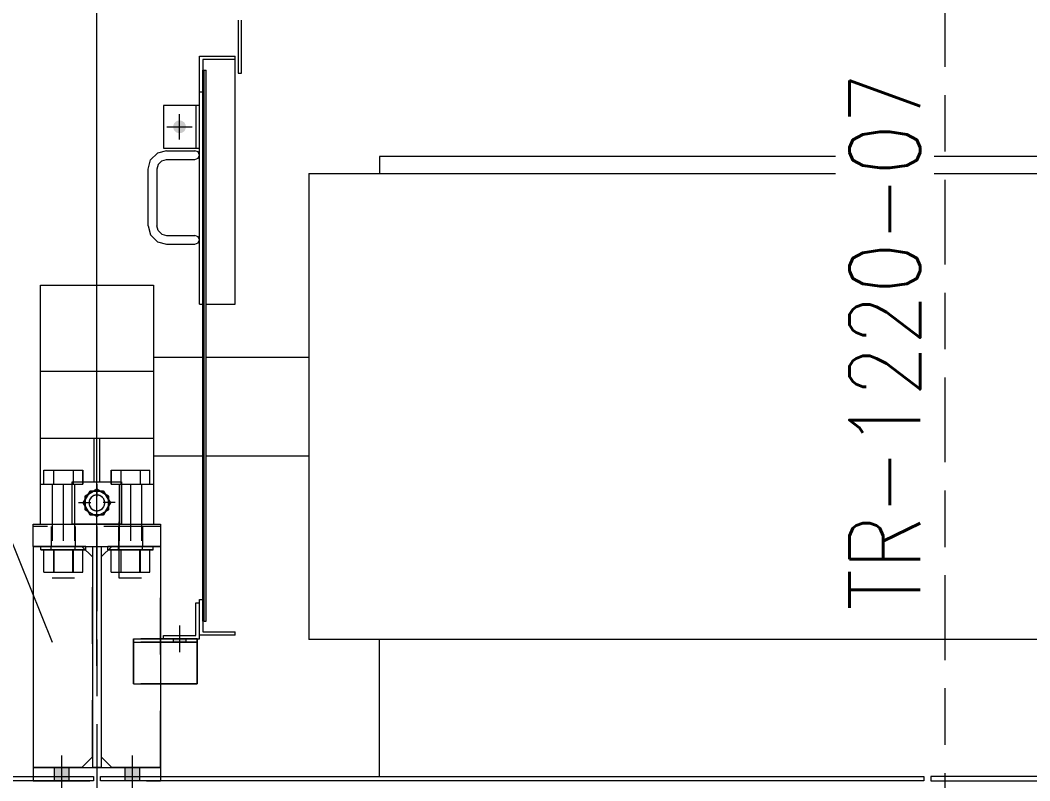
# Model space of a CAD drawing. Header units: millimetres. Extents: x 2 to 845, y 5 to 599.
# Drawn here: x 365.76 to 401.48, y 464.26 to 491.18 of the extents above; entities that cross this region are included whole.
import ezdxf

# ---------------------------------------------------------------- set-up
doc = ezdxf.new("R2010")
doc.units = ezdxf.units.MM
for name, pattern in [('XKITLINE00', [0]), ('XKITLINE02', [4, 2, -2]), ('XKITLINE06', [7, 3, -1, 2, -1])]:
    doc.linetypes.add(name, pattern=pattern)
for name, color, linetype, lineweight in [('Cota', 4, 'Continuous', 0), ('Grelha', 4, 'Continuous', 0), ('Marca da peça', 2, 'Continuous', 0), ('Objeto gráfico', 3, 'Continuous', 0), ('Parafuso', 3, 'Continuous', 0), ('Peça', 2, 'Continuous', 0), ('Texto', 7, 'Continuous', 0)]:
    doc.layers.add(name, color=color, linetype=linetype, lineweight=lineweight)
doc.styles.add('ROMANS', font='ROMANS__.TTF')

# ---------------------------------------------------------------- blocks, each defined once
blk = doc.blocks.new('*A211')
at = {"layer": 'Peça', "color": 4, "linetype": 'XKITLINE00', "lineweight": 0}
for p, q in [((368.86, 472.438), (368.86, 472.557)), ((368.86, 472.557), (368.921, 472.557)), ((368.921, 472.557), (369.004, 472.557)), ((368.86, 472.438), (368.885, 472.438))]:
    blk.add_line(p, q, dxfattribs=at)
at = {"layer": 'Peça', "color": 7, "linetype": 'XKITLINE02', "lineweight": 0}
for p, q in [((368.921, 472.556), (368.86, 472.557)), ((369.095, 472.556), (368.921, 472.556)), ((369.004, 472.557), (369.095, 472.557)), ((369.095, 472.557), (369.354, 472.557)), ((369.354, 472.556), (369.095, 472.556)), ((369.235, 472.438), (369.235, 472.557)), ((369.268, 472.557), (369.235, 472.557)), ((369.235, 472.557), (369.268, 472.556)), ((369.36, 472.557), (369.268, 472.557)), ((369.268, 472.556), (369.36, 472.556)), ((369.354, 472.557), (369.66, 472.557)), ((369.66, 472.556), (369.354, 472.556)), ((369.498, 472.557), (369.36, 472.557)), ((369.36, 472.556), (369.498, 472.556)), ((369.66, 472.557), (369.498, 472.557)), ((369.498, 472.556), (369.66, 472.556)), ((369.823, 472.557), (369.66, 472.557)), ((369.66, 472.557), (369.966, 472.557)), ((369.66, 472.556), (369.823, 472.556)), ((369.966, 472.556), (369.66, 472.556)), ((369.961, 472.557), (369.823, 472.557)), ((369.823, 472.556), (369.961, 472.556)), ((370.053, 472.557), (369.961, 472.557)), ((369.961, 472.556), (370.053, 472.556)), ((369.966, 472.557), (370.226, 472.557)), ((370.226, 472.556), (369.966, 472.556)), ((370.085, 472.557), (370.053, 472.557)), ((370.053, 472.556), (370.073, 472.556)), ((370.073, 472.556), (370.085, 472.557)), ((370.085, 472.438), (370.085, 472.557)), ((370.226, 472.557), (370.399, 472.557)), ((370.399, 472.556), (370.226, 472.556)), ((370.46, 472.557), (370.399, 472.556)), ((370.399, 472.557), (370.46, 472.557)), ((370.46, 472.438), (370.46, 472.557)), ((368.86, 472.438), (368.921, 472.438)), ((368.885, 472.438), (368.921, 472.438)), ((369.095, 472.438), (368.921, 472.438)), ((368.921, 472.438), (369.095, 472.437)), ((369.354, 472.438), (369.095, 472.438)), ((369.095, 472.437), (369.354, 472.437)), ((369.268, 472.438), (369.235, 472.438)), ((369.235, 472.438), (369.268, 472.438)), ((369.36, 472.438), (369.268, 472.438)), ((369.268, 472.438), (369.36, 472.438)), ((369.66, 472.438), (369.354, 472.438)), ((369.354, 472.437), (369.66, 472.437)), ((369.498, 472.438), (369.36, 472.438)), ((369.36, 472.438), (369.498, 472.438)), ((369.66, 472.438), (369.498, 472.438)), ((369.498, 472.438), (369.66, 472.438)), ((369.823, 472.438), (369.66, 472.438)), ((369.66, 472.438), (369.823, 472.438)), ((369.966, 472.438), (369.66, 472.438)), ((369.66, 472.437), (369.966, 472.437)), ((369.961, 472.438), (369.823, 472.438)), ((369.823, 472.438), (369.961, 472.438)), ((370.053, 472.438), (369.961, 472.438)), ((369.961, 472.438), (370.053, 472.438)), ((370.226, 472.438), (369.966, 472.438)), ((369.966, 472.437), (370.226, 472.437)), ((370.053, 472.438), (370.085, 472.438)), ((370.053, 472.438), (370.073, 472.438)), ((370.073, 472.438), (370.085, 472.438)), ((370.399, 472.438), (370.226, 472.438)), ((370.226, 472.437), (370.399, 472.438)), ((370.399, 472.438), (370.46, 472.438)), ((370.46, 472.438), (370.399, 472.438))]:
    blk.add_line(p, q, dxfattribs=at)
blk = doc.blocks.new('*A212')
at = {"layer": 'Peça', "color": 7, "linetype": 'XKITLINE02', "lineweight": 0}
for p, q in [((368.973, 471.644), (368.973, 472.438)), ((370.348, 472.438), (368.973, 472.438)), ((369.316, 472.438), (369.316, 471.644)), ((369.335, 471.644), (369.335, 472.438)), ((369.985, 472.438), (369.985, 471.644)), ((370.004, 472.438), (370.004, 471.644)), ((370.348, 471.644), (370.348, 472.438)), ((368.973, 471.644), (370.348, 471.644))]:
    blk.add_line(p, q, dxfattribs=at)
blk = doc.blocks.new('*A213')
at = {"layer": 'Peça', "color": 4, "linetype": 'XKITLINE00', "lineweight": 0}
for p, q in [((368.973, 475.257), (370.348, 475.257)), ((368.973, 475.257), (368.973, 474.845)), ((369.316, 475.257), (369.316, 474.845)), ((370.004, 475.257), (370.004, 474.757)), ((370.348, 474.757), (370.348, 475.257))]:
    blk.add_line(p, q, dxfattribs=at)
at = {"layer": 'Peça', "color": 7, "linetype": 'XKITLINE02', "lineweight": 0}
for p, q in [((368.973, 474.845), (368.973, 474.757)), ((368.973, 474.757), (370.348, 474.757)), ((369.263, 474.757), (369.263, 471.425)), ((369.316, 474.845), (369.316, 474.757)), ((370.057, 474.757), (370.057, 471.425)), ((370.057, 471.425), (369.263, 471.425))]:
    blk.add_line(p, q, dxfattribs=at)
blk = doc.blocks.new('*A214')
at = {"layer": 'Peça', "color": 7, "linetype": 'XKITLINE02', "lineweight": 0}
for p, q in [((368.86, 472.438), (368.86, 472.557)), ((368.921, 472.556), (368.86, 472.557)), ((368.86, 472.557), (368.921, 472.557)), ((368.921, 472.557), (369.095, 472.557)), ((369.095, 472.556), (368.921, 472.556)), ((369.095, 472.557), (369.354, 472.557)), ((369.354, 472.556), (369.095, 472.556)), ((369.235, 472.438), (369.235, 472.557)), ((369.268, 472.557), (369.235, 472.557)), ((369.235, 472.557), (369.268, 472.556)), ((369.36, 472.557), (369.268, 472.557)), ((369.268, 472.556), (369.36, 472.556)), ((369.354, 472.557), (369.66, 472.557)), ((369.66, 472.556), (369.354, 472.556)), ((369.498, 472.557), (369.36, 472.557)), ((369.36, 472.556), (369.498, 472.556)), ((369.66, 472.557), (369.498, 472.557)), ((369.498, 472.556), (369.66, 472.556)), ((369.823, 472.557), (369.66, 472.557)), ((369.66, 472.557), (369.966, 472.557)), ((369.66, 472.556), (369.823, 472.556)), ((369.966, 472.556), (369.66, 472.556)), ((369.961, 472.557), (369.823, 472.557)), ((369.823, 472.556), (369.961, 472.556)), ((370.053, 472.557), (369.961, 472.557)), ((369.961, 472.556), (370.053, 472.556)), ((369.966, 472.557), (370.226, 472.557)), ((370.226, 472.556), (369.966, 472.556)), ((370.085, 472.557), (370.053, 472.557)), ((370.053, 472.556), (370.073, 472.556)), ((370.073, 472.556), (370.085, 472.557)), ((370.085, 472.438), (370.085, 472.557)), ((370.226, 472.557), (370.399, 472.557)), ((370.399, 472.556), (370.226, 472.556)), ((370.46, 472.557), (370.399, 472.556)), ((370.399, 472.557), (370.46, 472.557)), ((370.46, 472.438), (370.46, 472.557)), ((368.921, 472.438), (368.86, 472.438)), ((368.86, 472.438), (368.921, 472.438)), ((369.095, 472.438), (368.921, 472.438)), ((368.921, 472.438), (369.095, 472.437)), ((369.354, 472.438), (369.095, 472.438)), ((369.095, 472.437), (369.354, 472.437)), ((369.268, 472.438), (369.235, 472.438)), ((369.235, 472.438), (369.268, 472.438)), ((369.36, 472.438), (369.268, 472.438)), ((369.268, 472.438), (369.36, 472.438)), ((369.66, 472.438), (369.354, 472.438)), ((369.354, 472.437), (369.66, 472.437)), ((369.498, 472.438), (369.36, 472.438)), ((369.36, 472.438), (369.498, 472.438)), ((369.66, 472.438), (369.498, 472.438)), ((369.498, 472.438), (369.66, 472.438)), ((369.823, 472.438), (369.66, 472.438)), ((369.66, 472.438), (369.823, 472.438)), ((369.966, 472.438), (369.66, 472.438)), ((369.66, 472.437), (369.966, 472.437)), ((369.961, 472.438), (369.823, 472.438)), ((369.823, 472.438), (369.961, 472.438)), ((370.053, 472.438), (369.961, 472.438)), ((369.961, 472.438), (370.053, 472.438)), ((370.226, 472.438), (369.966, 472.438)), ((369.966, 472.437), (370.226, 472.437)), ((370.053, 472.438), (370.085, 472.438)), ((370.053, 472.438), (370.073, 472.438)), ((370.073, 472.438), (370.085, 472.438)), ((370.399, 472.438), (370.226, 472.438)), ((370.226, 472.437), (370.399, 472.438)), ((370.399, 472.438), (370.46, 472.438)), ((370.46, 472.438), (370.399, 472.438))]:
    blk.add_line(p, q, dxfattribs=at)
blk = doc.blocks.new('*A215')
at = {"layer": 'Peça', "color": 7, "linetype": 'XKITLINE02', "lineweight": 0}
for p, q in [((368.973, 471.644), (368.973, 472.438)), ((370.348, 472.438), (368.973, 472.438)), ((369.316, 472.438), (369.316, 471.644)), ((369.335, 471.644), (369.335, 472.438)), ((369.985, 472.438), (369.985, 471.644)), ((370.004, 472.438), (370.004, 471.644)), ((370.348, 471.644), (370.348, 472.438)), ((368.973, 471.644), (370.348, 471.644))]:
    blk.add_line(p, q, dxfattribs=at)
blk = doc.blocks.new('*A216')
at = {"layer": 'Peça', "color": 7, "linetype": 'XKITLINE02', "lineweight": 0}
for p, q in [((368.973, 475.257), (370.348, 475.257)), ((368.973, 474.757), (368.973, 475.257)), ((369.316, 475.257), (369.316, 474.757)), ((370.004, 475.257), (370.004, 474.757)), ((370.348, 474.757), (370.348, 475.257)), ((368.973, 474.757), (370.348, 474.757)), ((369.263, 471.425), (369.263, 474.757)), ((370.057, 474.757), (370.057, 471.425)), ((370.057, 471.425), (369.263, 471.425))]:
    blk.add_line(p, q, dxfattribs=at)
blk = doc.blocks.new('*A217')
at = {"layer": 'Peça', "color": 4, "linetype": 'XKITLINE00', "lineweight": 0}
for p, q in [((369.004, 472.557), (368.629, 472.182)), ((370.723, 472.557), (370.723, 469.282)), ((370.723, 467.694), (370.723, 464.732)), ((368.629, 465.107), (369.004, 464.732))]:
    blk.add_line(p, q, dxfattribs=at)
at = {"layer": 'Peça', "color": 7, "linetype": 'XKITLINE02', "lineweight": 0}
for p, q in [((369.004, 472.557), (370.723, 472.557)), ((368.629, 472.182), (368.629, 465.107)), ((370.723, 469.282), (370.723, 467.694)), ((369.004, 464.732), (370.723, 464.732))]:
    blk.add_line(p, q, dxfattribs=at)
blk = doc.blocks.new('*A218')
at = {"layer": 'Peça', "color": 7, "linetype": 'XKITLINE02', "lineweight": 0}
for p, q in [((369.004, 472.557), (368.629, 472.182)), ((370.723, 472.557), (369.004, 472.557)), ((370.723, 464.732), (370.723, 472.557)), ((368.629, 472.182), (368.629, 465.107)), ((368.629, 465.107), (369.004, 464.732)), ((369.004, 464.732), (370.723, 464.732))]:
    blk.add_line(p, q, dxfattribs=at)
blk = doc.blocks.new('*A219')
at = {"layer": 'Peça', "color": 7, "linetype": 'XKITLINE02', "lineweight": 0}
for p, q in [((369.004, 472.557), (368.629, 472.182)), ((370.723, 472.557), (369.004, 472.557)), ((369.004, 472.557), (370.723, 472.557)), ((370.723, 472.557), (370.723, 464.732)), ((368.629, 472.182), (368.629, 465.107)), ((368.629, 465.107), (369.004, 464.732)), ((369.004, 464.732), (370.723, 464.732)), ((370.723, 464.732), (369.004, 464.732))]:
    blk.add_line(p, q, dxfattribs=at)
blk = doc.blocks.new('*A220')
at = {"layer": 'Peça', "color": 7, "linetype": 'XKITLINE02', "lineweight": 0}
for p, q in [((369.004, 472.557), (368.629, 472.182)), ((370.723, 472.557), (369.004, 472.557)), ((370.723, 464.732), (370.723, 472.557)), ((368.629, 472.182), (368.629, 465.107)), ((368.629, 465.107), (369.004, 464.732)), ((369.004, 464.732), (370.723, 464.732))]:
    blk.add_line(p, q, dxfattribs=at)
blk = doc.blocks.new('*A221')
at = {"layer": 'Peça', "color": 7, "linetype": 'XKITLINE02', "lineweight": 0}
for p, q in [((369.004, 472.557), (368.629, 472.182)), ((370.723, 472.557), (369.004, 472.557)), ((370.723, 464.732), (370.723, 472.557)), ((368.629, 472.182), (368.629, 465.107)), ((368.629, 465.107), (369.004, 464.732)), ((369.004, 464.732), (370.723, 464.732))]:
    blk.add_line(p, q, dxfattribs=at)
blk = doc.blocks.new('*A227')
at = {"layer": 'Peça', "color": 4, "linetype": 'XKITLINE00', "lineweight": 0}
for p, q in [((369.773, 469.282), (369.773, 469.163)), ((369.773, 469.282), (372.023, 469.282)), ((369.773, 469.163), (372.023, 469.163)), ((369.773, 469.163), (369.773, 467.694)), ((372.023, 469.282), (372.023, 469.163)), ((372.023, 469.163), (372.023, 467.694)), ((369.773, 467.694), (372.023, 467.694))]:
    blk.add_line(p, q, dxfattribs=at)
at = {"layer": 'Peça', "color": 7, "linetype": 'XKITLINE02', "lineweight": 0}
for p, q in [((369.773, 469.163), (369.773, 469.282)), ((372.023, 469.282), (372.023, 469.163))]:
    blk.add_line(p, q, dxfattribs=at)
blk = doc.blocks.new('*A228')
at = {"layer": 'Parafuso'}
blk.add_hatch(color=7, dxfattribs=at).paths.add_polyline_path([(371.173, 469.163), (371.173, 469.282), (371.623, 469.282), (371.623, 469.163)], flags=17)
at = {"layer": 'Parafuso', "color": 7, "linetype": 'XKITLINE00', "lineweight": 0}
for p, q in [((371.398, 469.758), (371.398, 468.806)), ((371.173, 469.282), (371.173, 469.163)), ((371.623, 469.282), (371.623, 469.163))]:
    blk.add_line(p, q, dxfattribs=at)
blk = doc.blocks.new('*A229')
at = {"layer": 'Peça', "color": 7, "linetype": 'XKITLINE02', "lineweight": 0}
for p, q in [((372.023, 469.282), (369.773, 469.282)), ((369.773, 467.694), (369.773, 469.282)), ((372.023, 469.163), (369.773, 469.163)), ((372.023, 467.694), (372.023, 469.282)), ((372.023, 467.694), (369.773, 467.694))]:
    blk.add_line(p, q, dxfattribs=at)
blk = doc.blocks.new('*A233')
at = {"layer": 'Grelha', "color": 7, "linetype": 'XKITLINE00', "lineweight": 0}
blk.add_line((368.473, 468.333), (368.473, 545.418), dxfattribs=at)
blk = doc.blocks.new('*A240')
at = {"layer": 'Peça', "color": 1, "linetype": 'XKITLINE00', "lineweight": 0}
for p, q in [((394.598, 486.357), (378.473, 486.357)), ((378.473, 486.357), (378.473, 485.757)), ((418.473, 486.357), (398.098, 486.357)), ((378.473, 485.756), (378.473, 485.757)), ((378.473, 485.757), (394.598, 485.757)), ((398.098, 485.757), (418.473, 485.757)), ((378.473, 464.415), (378.473, 469.257))]:
    blk.add_line(p, q, dxfattribs=at)
blk = doc.blocks.new('*A241')
at = {"layer": 'Peça', "color": 1, "linetype": 'XKITLINE00', "lineweight": 0}
for p, q in [((368.598, 464.257), (368.598, 464.415)), ((368.598, 464.415), (397.723, 464.415)), ((397.723, 464.415), (397.723, 464.257)), ((397.723, 464.257), (368.598, 464.257))]:
    blk.add_line(p, q, dxfattribs=at)
blk = doc.blocks.new('*A242')
at = {"layer": 'Peça', "color": 1, "linetype": 'XKITLINE00', "lineweight": 0}
for p, q in [((370.473, 479.257), (372.217, 479.257)), ((372.335, 479.257), (375.973, 479.257)), ((370.473, 475.757), (372.217, 475.757)), ((372.335, 475.757), (375.973, 475.757))]:
    blk.add_line(p, q, dxfattribs=at)
blk = doc.blocks.new('*A250')
at = {"layer": 'Peça', "color": 1, "linetype": 'XKITLINE00', "lineweight": 0}
for p, q in [((375.973, 485.757), (375.973, 469.257)), ((375.973, 485.757), (378.473, 485.757)), ((420.973, 469.257), (375.973, 469.257))]:
    blk.add_line(p, q, dxfattribs=at)
blk = doc.blocks.new('*A251')
at = {"layer": 'Peça', "color": 1, "linetype": 'XKITLINE00', "lineweight": 0}
for p, q in [((371.979, 488.157), (370.828, 488.157)), ((370.828, 488.157), (370.828, 486.657)), ((372.098, 488.157), (371.979, 488.157)), ((371.979, 488.157), (371.979, 486.657)), ((370.828, 486.657), (371.979, 486.657)), ((371.979, 486.657), (372.098, 486.657))]:
    blk.add_line(p, q, dxfattribs=at)
blk = doc.blocks.new('*A252')
at = {"layer": 'Peça', "color": 1, "linetype": 'XKITLINE00', "lineweight": 0}
for p, q in [((373.368, 481.132), (373.368, 489.788)), ((372.098, 481.132), (372.098, 488.637)), ((372.098, 481.132), (372.217, 481.132)), ((372.335, 481.132), (373.368, 481.132))]:
    blk.add_line(p, q, dxfattribs=at)
blk = doc.blocks.new('*A253')
at = {"layer": 'Peça', "color": 1, "linetype": 'XKITLINE00', "lineweight": 0}
for p, q in [((372.217, 489.407), (372.269, 489.407)), ((372.217, 469.907), (372.217, 489.407)), ((372.269, 469.907), (372.269, 489.407)), ((372.269, 469.907), (372.217, 469.907))]:
    blk.add_line(p, q, dxfattribs=at)
blk = doc.blocks.new('*A254')
at = {"layer": 'Peça', "color": 1, "linetype": 'XKITLINE00', "lineweight": 0}
for p, q in [((372.098, 470.677), (372.217, 470.677)), ((372.098, 469.407), (372.098, 470.677)), ((372.217, 470.677), (372.217, 469.526)), ((373.368, 469.407), (372.098, 469.407)), ((372.217, 469.526), (373.368, 469.526)), ((373.368, 469.407), (373.368, 469.526))]:
    blk.add_line(p, q, dxfattribs=at)
blk = doc.blocks.new('*A255')
at = {"layer": 'Peça', "color": 1, "linetype": 'XKITLINE00', "lineweight": 0}
for p, q in [((372.269, 489.407), (372.335, 489.407)), ((372.335, 469.907), (372.335, 489.407)), ((372.269, 469.907), (372.335, 469.907))]:
    blk.add_line(p, q, dxfattribs=at)
blk = doc.blocks.new('*A256')
at = {"layer": 'Peça', "color": 1, "linetype": 'XKITLINE00', "lineweight": 0}
for p, q in [((372.098, 489.907), (373.368, 489.907)), ((372.098, 488.637), (372.098, 489.907)), ((373.368, 489.788), (372.217, 489.788)), ((372.217, 489.788), (372.217, 488.637)), ((373.368, 489.788), (373.368, 489.907)), ((372.217, 488.637), (372.098, 488.637))]:
    blk.add_line(p, q, dxfattribs=at)
blk = doc.blocks.new('*A261')
at = {"layer": 'Parafuso'}
blk.add_hatch(color=7, dxfattribs=at).paths.add_polyline_path([(371.173, 469.163), (371.173, 469.282), (371.623, 469.282), (371.623, 469.163)], flags=17)
at = {"layer": 'Parafuso', "color": 7, "linetype": 'XKITLINE00', "lineweight": 0}
for p, q in [((371.398, 469.758), (371.398, 468.806)), ((371.173, 469.282), (371.173, 469.163)), ((371.623, 469.282), (371.623, 469.163))]:
    blk.add_line(p, q, dxfattribs=at)
blk = doc.blocks.new('*A275')
at = {"layer": 'Peça', "color": 4, "linetype": 'XKITLINE00', "lineweight": 0}
for p, q in [((366.223, 472.557), (366.223, 473.345)), ((366.223, 473.345), (370.723, 473.345)), ((370.723, 473.345), (370.723, 472.557)), ((366.223, 472.557), (366.223, 472.557)), ((366.223, 472.557), (370.723, 472.557)), ((370.723, 472.557), (370.723, 472.557))]:
    blk.add_line(p, q, dxfattribs=at)
at = {"layer": 'Peça', "color": 7, "linetype": 'XKITLINE02', "lineweight": 0}
for p, q in [((366.223, 473.345), (370.723, 473.345)), ((370.723, 473.257), (366.223, 473.257)), ((366.223, 472.557), (370.723, 472.557)), ((366.223, 472.557), (366.223, 472.557))]:
    blk.add_line(p, q, dxfattribs=at)
blk = doc.blocks.new('*A276')
at = {"layer": 'Peça', "color": 4, "linetype": 'XKITLINE00', "lineweight": 0}
for p, q in [((366.223, 464.732), (366.223, 464.415)), ((366.223, 464.732), (370.723, 464.732)), ((370.723, 464.732), (370.723, 464.415))]:
    blk.add_line(p, q, dxfattribs=at)
at = {"layer": 'Peça', "color": 7, "linetype": 'XKITLINE02', "lineweight": 0}
for p, q in [((366.223, 464.732), (370.723, 464.732)), ((366.223, 464.415), (366.223, 464.257)), ((370.723, 464.415), (370.723, 464.257)), ((366.223, 464.257), (370.723, 464.257)), ((366.223, 464.257), (370.723, 464.257))]:
    blk.add_line(p, q, dxfattribs=at)
blk = doc.blocks.new('*A277')
at = {"layer": 'Peça', "color": 7, "linetype": 'XKITLINE02', "lineweight": 0}
for p, q in [((366.485, 472.438), (366.485, 472.557)), ((366.546, 472.556), (366.485, 472.557)), ((366.485, 472.557), (366.546, 472.557)), ((366.546, 472.557), (366.72, 472.557)), ((366.72, 472.556), (366.546, 472.556)), ((366.72, 472.557), (366.979, 472.557)), ((366.979, 472.556), (366.72, 472.556)), ((366.86, 472.438), (366.86, 472.557)), ((366.893, 472.557), (366.86, 472.557)), ((366.86, 472.557), (366.893, 472.556)), ((366.985, 472.557), (366.893, 472.557)), ((366.893, 472.556), (366.985, 472.556)), ((366.979, 472.557), (367.285, 472.557)), ((367.285, 472.556), (366.979, 472.556)), ((367.123, 472.557), (366.985, 472.557)), ((366.985, 472.556), (367.123, 472.556)), ((367.285, 472.557), (367.123, 472.557)), ((367.123, 472.556), (367.285, 472.556)), ((367.448, 472.557), (367.285, 472.557)), ((367.285, 472.557), (367.591, 472.557)), ((367.285, 472.556), (367.448, 472.556)), ((367.591, 472.556), (367.285, 472.556)), ((367.586, 472.557), (367.448, 472.557)), ((367.448, 472.556), (367.586, 472.556)), ((367.678, 472.557), (367.586, 472.557)), ((367.586, 472.556), (367.678, 472.556)), ((367.591, 472.557), (367.851, 472.557)), ((367.851, 472.556), (367.591, 472.556)), ((367.71, 472.557), (367.678, 472.557)), ((367.678, 472.556), (367.698, 472.556)), ((367.698, 472.556), (367.71, 472.557)), ((367.71, 472.438), (367.71, 472.557)), ((367.851, 472.557), (367.942, 472.557)), ((368.024, 472.556), (367.851, 472.556)), ((368.085, 472.557), (368.024, 472.556)), ((366.546, 472.438), (366.485, 472.438)), ((366.485, 472.438), (366.546, 472.438)), ((366.72, 472.438), (366.546, 472.438)), ((366.546, 472.438), (366.72, 472.437)), ((366.979, 472.438), (366.72, 472.438)), ((366.72, 472.437), (366.979, 472.437)), ((366.893, 472.438), (366.86, 472.438)), ((366.86, 472.438), (366.893, 472.438)), ((366.985, 472.438), (366.893, 472.438)), ((366.893, 472.438), (366.985, 472.438)), ((367.285, 472.438), (366.979, 472.438)), ((366.979, 472.437), (367.285, 472.437)), ((367.123, 472.438), (366.985, 472.438)), ((366.985, 472.438), (367.123, 472.438)), ((367.285, 472.438), (367.123, 472.438)), ((367.123, 472.438), (367.285, 472.438)), ((367.448, 472.438), (367.285, 472.438)), ((367.285, 472.438), (367.448, 472.438)), ((367.591, 472.438), (367.285, 472.438)), ((367.285, 472.437), (367.591, 472.437)), ((367.586, 472.438), (367.448, 472.438)), ((367.448, 472.438), (367.586, 472.438)), ((367.678, 472.438), (367.586, 472.438)), ((367.586, 472.438), (367.678, 472.438)), ((367.851, 472.438), (367.591, 472.438)), ((367.591, 472.437), (367.851, 472.437)), ((367.678, 472.438), (367.71, 472.438)), ((367.678, 472.438), (367.698, 472.438)), ((367.698, 472.438), (367.71, 472.438)), ((368.024, 472.438), (367.851, 472.438)), ((367.851, 472.437), (368.024, 472.438)), ((368.024, 472.438), (368.085, 472.438)), ((368.024, 472.438), (368.061, 472.438))]:
    blk.add_line(p, q, dxfattribs=at)
at = {"layer": 'Peça', "color": 4, "linetype": 'XKITLINE00', "lineweight": 0}
for p, q in [((367.942, 472.557), (368.024, 472.557)), ((368.024, 472.557), (368.085, 472.557)), ((368.085, 472.438), (368.085, 472.557)), ((368.061, 472.438), (368.085, 472.438))]:
    blk.add_line(p, q, dxfattribs=at)
blk = doc.blocks.new('*A278')
at = {"layer": 'Peça', "color": 7, "linetype": 'XKITLINE02', "lineweight": 0}
for p, q in [((366.598, 471.644), (366.598, 472.438)), ((367.973, 472.438), (366.598, 472.438)), ((366.941, 472.438), (366.941, 471.644)), ((366.96, 471.644), (366.96, 472.438)), ((367.61, 472.438), (367.61, 471.644)), ((367.629, 472.438), (367.629, 471.644)), ((367.973, 471.644), (367.973, 472.438)), ((366.598, 471.644), (367.973, 471.644))]:
    blk.add_line(p, q, dxfattribs=at)
blk = doc.blocks.new('*A279')
at = {"layer": 'Peça', "color": 4, "linetype": 'XKITLINE00', "lineweight": 0}
for p, q in [((366.598, 475.257), (367.973, 475.257)), ((366.598, 474.757), (366.598, 475.257)), ((366.941, 475.257), (366.941, 474.757)), ((367.629, 475.257), (367.629, 474.845)), ((367.973, 475.257), (367.973, 474.845))]:
    blk.add_line(p, q, dxfattribs=at)
at = {"layer": 'Peça', "color": 7, "linetype": 'XKITLINE02', "lineweight": 0}
for p, q in [((366.598, 474.757), (367.973, 474.757)), ((366.888, 474.757), (366.888, 471.425)), ((367.629, 474.845), (367.629, 474.757)), ((367.682, 474.757), (367.682, 471.425)), ((367.973, 474.845), (367.973, 474.757)), ((367.682, 471.425), (366.888, 471.425))]:
    blk.add_line(p, q, dxfattribs=at)
blk = doc.blocks.new('*A280')
at = {"layer": 'Peça', "color": 7, "linetype": 'XKITLINE02', "lineweight": 0}
for p, q in [((366.485, 472.438), (366.485, 472.557)), ((366.546, 472.556), (366.485, 472.557)), ((366.485, 472.557), (366.546, 472.557)), ((366.546, 472.557), (366.72, 472.557)), ((366.72, 472.556), (366.546, 472.556)), ((366.72, 472.557), (366.979, 472.557)), ((366.979, 472.556), (366.72, 472.556)), ((366.86, 472.438), (366.86, 472.557)), ((366.893, 472.557), (366.86, 472.557)), ((366.86, 472.557), (366.893, 472.556)), ((366.985, 472.557), (366.893, 472.557)), ((366.893, 472.556), (366.985, 472.556)), ((366.979, 472.557), (367.285, 472.557)), ((367.285, 472.556), (366.979, 472.556)), ((367.123, 472.557), (366.985, 472.557)), ((366.985, 472.556), (367.123, 472.556)), ((367.285, 472.557), (367.123, 472.557)), ((367.123, 472.556), (367.285, 472.556)), ((367.448, 472.557), (367.285, 472.557)), ((367.285, 472.557), (367.591, 472.557)), ((367.285, 472.556), (367.448, 472.556)), ((367.591, 472.556), (367.285, 472.556)), ((367.586, 472.557), (367.448, 472.557)), ((367.448, 472.556), (367.586, 472.556)), ((367.678, 472.557), (367.586, 472.557)), ((367.586, 472.556), (367.678, 472.556)), ((367.591, 472.557), (367.851, 472.557)), ((367.851, 472.556), (367.591, 472.556)), ((367.71, 472.557), (367.678, 472.557)), ((367.678, 472.556), (367.698, 472.556)), ((367.698, 472.556), (367.71, 472.557)), ((367.71, 472.438), (367.71, 472.557)), ((367.851, 472.557), (368.024, 472.557)), ((368.024, 472.556), (367.851, 472.556)), ((368.085, 472.557), (368.024, 472.556)), ((368.024, 472.557), (368.085, 472.557)), ((368.085, 472.438), (368.085, 472.557)), ((366.546, 472.438), (366.485, 472.438)), ((366.485, 472.438), (366.546, 472.438)), ((366.72, 472.438), (366.546, 472.438)), ((366.546, 472.438), (366.72, 472.437)), ((366.979, 472.438), (366.72, 472.438)), ((366.72, 472.437), (366.979, 472.437)), ((366.893, 472.438), (366.86, 472.438)), ((366.86, 472.438), (366.893, 472.438)), ((366.985, 472.438), (366.893, 472.438)), ((366.893, 472.438), (366.985, 472.438)), ((367.285, 472.438), (366.979, 472.438)), ((366.979, 472.437), (367.285, 472.437)), ((367.123, 472.438), (366.985, 472.438)), ((366.985, 472.438), (367.123, 472.438)), ((367.285, 472.438), (367.123, 472.438)), ((367.123, 472.438), (367.285, 472.438)), ((367.448, 472.438), (367.285, 472.438)), ((367.285, 472.438), (367.448, 472.438)), ((367.591, 472.438), (367.285, 472.438)), ((367.285, 472.437), (367.591, 472.437)), ((367.586, 472.438), (367.448, 472.438)), ((367.448, 472.438), (367.586, 472.438)), ((367.678, 472.438), (367.586, 472.438)), ((367.586, 472.438), (367.678, 472.438)), ((367.851, 472.438), (367.591, 472.438)), ((367.591, 472.437), (367.851, 472.437)), ((367.678, 472.438), (367.71, 472.438)), ((367.678, 472.438), (367.698, 472.438)), ((367.698, 472.438), (367.71, 472.438)), ((368.024, 472.438), (367.851, 472.438)), ((367.851, 472.437), (368.024, 472.438)), ((368.024, 472.438), (368.085, 472.438)), ((368.085, 472.438), (368.024, 472.438))]:
    blk.add_line(p, q, dxfattribs=at)
blk = doc.blocks.new('*A281')
at = {"layer": 'Peça', "color": 7, "linetype": 'XKITLINE02', "lineweight": 0}
for p, q in [((366.598, 471.644), (366.598, 472.438)), ((367.973, 472.438), (366.598, 472.438)), ((366.941, 472.438), (366.941, 471.644)), ((366.96, 471.644), (366.96, 472.438)), ((367.61, 472.438), (367.61, 471.644)), ((367.629, 472.438), (367.629, 471.644)), ((367.973, 471.644), (367.973, 472.438)), ((366.598, 471.644), (367.973, 471.644))]:
    blk.add_line(p, q, dxfattribs=at)
blk = doc.blocks.new('*A282')
at = {"layer": 'Peça', "color": 7, "linetype": 'XKITLINE02', "lineweight": 0}
for p, q in [((366.598, 475.257), (367.973, 475.257)), ((366.598, 474.757), (366.598, 475.257)), ((366.941, 475.257), (366.941, 474.757)), ((367.629, 475.257), (367.629, 474.757)), ((367.973, 474.757), (367.973, 475.257)), ((366.598, 474.757), (367.973, 474.757)), ((366.888, 474.757), (366.888, 471.425)), ((367.682, 474.757), (367.682, 471.425)), ((367.682, 471.425), (366.888, 471.425))]:
    blk.add_line(p, q, dxfattribs=at)
blk = doc.blocks.new('*A283')
at = {"layer": 'Peça', "color": 4, "linetype": 'XKITLINE00', "lineweight": 0}
for p, q in [((366.223, 472.557), (366.223, 464.732)), ((368.316, 472.182), (367.941, 472.557)), ((367.941, 464.732), (368.316, 465.107))]:
    blk.add_line(p, q, dxfattribs=at)
at = {"layer": 'Peça', "color": 7, "linetype": 'XKITLINE02', "lineweight": 0}
for p, q in [((367.941, 472.557), (366.223, 472.557)), ((368.316, 465.107), (368.316, 472.182)), ((366.223, 464.732), (367.941, 464.732))]:
    blk.add_line(p, q, dxfattribs=at)
blk = doc.blocks.new('*A284')
at = {"layer": 'Peça', "color": 7, "linetype": 'XKITLINE02', "lineweight": 0}
for p, q in [((367.941, 472.557), (366.223, 472.557)), ((366.223, 472.557), (366.223, 464.732)), ((368.316, 472.182), (367.941, 472.557)), ((368.316, 465.107), (368.316, 472.182)), ((367.941, 464.732), (368.316, 465.107)), ((366.223, 464.732), (367.941, 464.732))]:
    blk.add_line(p, q, dxfattribs=at)
blk = doc.blocks.new('*A285')
at = {"layer": 'Peça', "color": 7, "linetype": 'XKITLINE02', "lineweight": 0}
for p, q in [((367.941, 472.557), (366.223, 472.557)), ((366.223, 472.557), (366.223, 464.732)), ((366.223, 472.557), (367.941, 472.557)), ((368.316, 472.182), (367.941, 472.557)), ((368.316, 472.182), (368.316, 465.107)), ((368.316, 465.107), (367.941, 464.732)), ((366.223, 464.732), (367.941, 464.732)), ((367.941, 464.732), (366.223, 464.732))]:
    blk.add_line(p, q, dxfattribs=at)
blk = doc.blocks.new('*A286')
at = {"layer": 'Peça', "color": 7, "linetype": 'XKITLINE02', "lineweight": 0}
for p, q in [((367.941, 472.557), (366.223, 472.557)), ((366.223, 472.557), (366.223, 464.732)), ((368.316, 472.182), (367.941, 472.557)), ((368.316, 465.107), (368.316, 472.182)), ((367.941, 464.732), (368.316, 465.107)), ((366.223, 464.732), (367.941, 464.732))]:
    blk.add_line(p, q, dxfattribs=at)
blk = doc.blocks.new('*A287')
at = {"layer": 'Peça', "color": 7, "linetype": 'XKITLINE02', "lineweight": 0}
for p, q in [((367.941, 472.557), (366.223, 472.557)), ((366.223, 472.557), (366.223, 464.732)), ((368.316, 472.182), (367.941, 472.557)), ((368.316, 465.107), (368.316, 472.182)), ((367.941, 464.732), (368.316, 465.107)), ((366.223, 464.732), (367.941, 464.732))]:
    blk.add_line(p, q, dxfattribs=at)
blk = doc.blocks.new('*A288')
at = {"layer": 'Peça', "color": 4, "linetype": 'XKITLINE00', "lineweight": 0}
for p, q in [((368.316, 472.557), (368.316, 464.732)), ((368.316, 472.557), (368.629, 472.557)), ((368.629, 472.557), (368.629, 464.732)), ((368.316, 464.732), (368.629, 464.732))]:
    blk.add_line(p, q, dxfattribs=at)
at = {"layer": 'Peça', "color": 7, "linetype": 'XKITLINE02', "lineweight": 0}
for p, q in [((368.316, 472.557), (368.629, 472.557)), ((368.629, 464.732), (368.316, 464.732))]:
    blk.add_line(p, q, dxfattribs=at)
blk = doc.blocks.new('*A289')
at = {"layer": 'Peça', "color": 7, "linetype": 'XKITLINE02', "lineweight": 0}
for p, q in [((367.991, 474.095), (368.232, 474.511)), ((368.232, 474.511), (368.713, 474.511)), ((368.713, 474.511), (368.954, 474.095)), ((368.232, 473.678), (367.991, 474.095)), ((368.954, 474.095), (368.713, 473.678)), ((368.713, 473.678), (368.232, 473.678))]:
    blk.add_line(p, q, dxfattribs=at)
for start, end in [(0, 180), (30, 210), (180, 0), (210, 30)]:
    blk.add_arc((368.473, 474.095), 0.278, start, end, dxfattribs=at)
blk = doc.blocks.new('*A290')
at = {"layer": 'Peça', "color": 7, "linetype": 'XKITLINE02', "lineweight": 0}
for p, q in [((368.056, 474.335), (368.473, 474.576)), ((368.056, 473.854), (368.056, 474.335)), ((368.473, 474.576), (368.89, 474.335)), ((368.89, 474.335), (368.89, 473.854)), ((368.473, 473.613), (368.056, 473.854)), ((368.89, 473.854), (368.473, 473.613))]:
    blk.add_line(p, q, dxfattribs=at)
blk = doc.blocks.new('*A291')
at = {"layer": 'Peça', "color": 7, "linetype": 'XKITLINE02', "lineweight": 0}
for p, q in [((367.598, 473.345), (367.598, 474.845)), ((367.598, 474.845), (369.348, 474.845)), ((369.348, 473.345), (369.348, 474.845)), ((367.598, 473.345), (369.348, 473.345))]:
    blk.add_line(p, q, dxfattribs=at)
blk = doc.blocks.new('*A292')
at = {"layer": 'Peça', "color": 7, "linetype": 'XKITLINE02', "lineweight": 0}
for p, q in [((368.232, 474.512), (367.991, 474.095)), ((367.991, 474.095), (368.232, 474.512)), ((368.713, 474.512), (368.232, 474.512)), ((368.232, 474.512), (368.713, 474.512)), ((368.232, 474.512), (368.232, 474.512)), ((368.954, 474.095), (368.713, 474.512)), ((368.713, 474.512), (368.954, 474.095)), ((368.713, 474.512), (368.713, 474.512)), ((367.991, 474.095), (368.232, 473.678)), ((368.232, 473.678), (367.991, 474.095)), ((367.991, 474.095), (367.991, 474.095)), ((368.713, 473.678), (368.954, 474.095)), ((368.954, 474.095), (368.713, 473.678)), ((368.954, 474.095), (368.954, 474.095)), ((368.232, 473.678), (368.713, 473.678)), ((368.232, 473.678), (368.232, 473.678)), ((368.713, 473.678), (368.232, 473.678)), ((368.713, 473.678), (368.713, 473.678))]:
    blk.add_line(p, q, dxfattribs=at)
at = {"layer": 'Peça', "color": 4, "linetype": 'XKITLINE00', "lineweight": 0}
for start, end in [(0, 180), (180, 0)]:
    blk.add_arc((368.473, 474.095), 0.278, start, end, dxfattribs=at)
at = {"layer": 'Peça', "color": 7, "linetype": 'XKITLINE02', "lineweight": 0}
for start, end in [(330, 150), (150, 330)]:
    blk.add_arc((368.473, 474.095), 0.278, start, end, dxfattribs=at)
blk = doc.blocks.new('*A293')
at = {"layer": 'Peça', "color": 4, "linetype": 'XKITLINE00', "lineweight": 0}
for p, q in [((368.473, 474.576), (368.056, 474.335)), ((368.056, 474.335), (368.056, 473.854)), ((368.89, 474.335), (368.473, 474.576)), ((368.473, 474.576), (368.473, 474.576)), ((368.89, 473.854), (368.89, 474.335)), ((368.056, 473.854), (368.473, 473.613)), ((368.473, 473.613), (368.89, 473.854)), ((368.473, 473.613), (368.473, 473.613))]:
    blk.add_line(p, q, dxfattribs=at)
at = {"layer": 'Peça', "color": 7, "linetype": 'XKITLINE02', "lineweight": 0}
for p, q in [((368.473, 474.576), (368.056, 474.335)), ((368.473, 474.576), (368.89, 474.335)), ((368.473, 473.613), (368.056, 473.854)), ((368.473, 473.613), (368.89, 473.854))]:
    blk.add_line(p, q, dxfattribs=at)
blk = doc.blocks.new('*A294')
at = {"layer": 'Peça', "color": 7, "linetype": 'XKITLINE02', "lineweight": 0}
for p, q in [((368.473, 474.576), (368.056, 474.335)), ((368.473, 474.576), (368.056, 474.335)), ((368.056, 474.335), (368.056, 473.854)), ((368.89, 474.335), (368.473, 474.576)), ((368.473, 474.576), (368.473, 474.576)), ((368.473, 474.576), (368.89, 474.335)), ((368.89, 473.854), (368.89, 474.335)), ((368.056, 473.854), (368.473, 473.613)), ((368.473, 473.613), (368.056, 473.854)), ((368.473, 473.613), (368.89, 473.854)), ((368.473, 473.613), (368.89, 473.854)), ((368.473, 473.613), (368.473, 473.613))]:
    blk.add_line(p, q, dxfattribs=at)
blk = doc.blocks.new('*A295')
at = {"layer": 'Peça', "color": 4, "linetype": 'XKITLINE00', "lineweight": 0}
for p, q in [((367.598, 473.345), (367.598, 474.845)), ((367.598, 474.845), (369.348, 474.845)), ((369.348, 474.845), (369.348, 473.345))]:
    blk.add_line(p, q, dxfattribs=at)
at = {"layer": 'Peça', "color": 7, "linetype": 'XKITLINE02', "lineweight": 0}
for p, q in [((367.598, 474.845), (369.348, 474.845)), ((369.348, 473.345), (367.598, 473.345)), ((367.598, 473.345), (367.598, 473.345)), ((367.598, 473.345), (369.348, 473.345)), ((367.598, 473.345), (367.598, 473.345)), ((369.348, 473.345), (369.348, 473.345)), ((369.348, 473.345), (369.348, 473.345))]:
    blk.add_line(p, q, dxfattribs=at)
blk = doc.blocks.new('*A296')
at = {"layer": 'Parafuso'}
for points in [[(366.96, 464.257), (366.96, 464.732), (367.485, 464.732), (367.485, 464.257)], [(366.96, 464.257), (366.96, 464.732), (367.485, 464.732), (367.485, 464.257)], [(366.96, 464.257), (366.96, 464.732), (367.485, 464.732), (367.485, 464.257)], [(366.96, 464.257), (366.96, 464.732), (367.485, 464.732), (367.485, 464.257)], [(369.46, 464.257), (369.46, 464.732), (369.985, 464.732), (369.985, 464.257)], [(369.46, 464.257), (369.46, 464.732), (369.985, 464.732), (369.985, 464.257)], [(369.46, 464.257), (369.46, 464.732), (369.985, 464.732), (369.985, 464.257)]]:
    blk.add_hatch(color=7, dxfattribs=at).paths.add_polyline_path(points, flags=17)
at = {"layer": 'Parafuso', "color": 7, "linetype": 'XKITLINE00', "lineweight": 0}
for p, q in [((367.223, 465.152), (367.223, 463.565)), ((367.223, 465.152), (367.223, 463.565)), ((367.223, 465.152), (367.223, 463.565)), ((367.223, 465.152), (367.223, 463.565)), ((369.723, 465.152), (369.723, 463.565)), ((369.723, 465.152), (369.723, 463.565)), ((369.723, 465.152), (369.723, 463.565)), ((366.96, 464.732), (366.96, 464.257)), ((366.96, 464.732), (366.96, 464.257)), ((366.96, 464.732), (366.96, 464.257)), ((366.96, 464.732), (366.96, 464.257)), ((367.485, 464.732), (367.485, 464.257)), ((367.485, 464.732), (367.485, 464.257)), ((367.485, 464.732), (367.485, 464.257)), ((367.485, 464.732), (367.485, 464.257)), ((369.46, 464.732), (369.46, 464.257)), ((369.46, 464.732), (369.46, 464.257)), ((369.46, 464.732), (369.46, 464.257)), ((369.985, 464.732), (369.985, 464.257)), ((369.985, 464.732), (369.985, 464.257)), ((369.985, 464.732), (369.985, 464.257))]:
    blk.add_line(p, q, dxfattribs=at)
at = {"layer": 'Parafuso', "color": 7, "linetype": 'XKITLINE02', "lineweight": 0}
for p, q in [((369.723, 465.152), (369.723, 463.565)), ((369.46, 464.732), (369.46, 464.257)), ((369.985, 464.732), (369.985, 464.257))]:
    blk.add_line(p, q, dxfattribs=at)
blk = doc.blocks.new('*A297')
at = {"layer": 'Parafuso', "color": 7, "linetype": 'XKITLINE00', "lineweight": 0}
for p, q in [((368.473, 474.755), (368.473, 474.322)), ((367.823, 474.105), (368.256, 474.105)), ((369.123, 474.105), (368.69, 474.105)), ((368.473, 473.455), (368.473, 473.887))]:
    blk.add_line(p, q, dxfattribs=at)
blk = doc.blocks.new('*A298')
at = {"layer": 'Parafuso', "color": 7, "linetype": 'XKITLINE00', "lineweight": 0}
for p, q in [((368.473, 474.755), (368.473, 474.322)), ((367.823, 474.105), (368.256, 474.105)), ((369.123, 474.105), (368.69, 474.105)), ((368.473, 473.455), (368.473, 473.888))]:
    blk.add_line(p, q, dxfattribs=at)
blk = doc.blocks.new('*A300')
at = {"layer": 'Peça', "color": 7, "linetype": 'XKITLINE02', "lineweight": 0}
for p, q in [((368.056, 474.335), (368.473, 474.576)), ((368.056, 473.854), (368.056, 474.335)), ((368.473, 474.576), (368.89, 474.335)), ((368.89, 474.335), (368.89, 473.854)), ((368.473, 473.613), (368.056, 473.854)), ((368.89, 473.854), (368.473, 473.613))]:
    blk.add_line(p, q, dxfattribs=at)
blk = doc.blocks.new('*A309')
at = {"layer": 'Peça', "color": 1, "linetype": 'XKITLINE00', "lineweight": 0}
for p, q in [((371.979, 469.401), (371.979, 470.552)), ((371.979, 470.552), (372.098, 470.552)), ((370.828, 469.282), (370.828, 469.401)), ((370.828, 469.401), (371.979, 469.401)), ((372.098, 469.282), (372.098, 469.407)), ((372.023, 469.282), (372.098, 469.282))]:
    blk.add_line(p, q, dxfattribs=at)
blk = doc.blocks.new('*A310')
at = {"layer": 'Peça', "color": 1, "linetype": 'XKITLINE00', "lineweight": 0}
for p, q in [((356.986, 464.415), (368.348, 464.415)), ((368.348, 464.415), (368.348, 464.257)), ((368.348, 464.257), (356.986, 464.257))]:
    blk.add_line(p, q, dxfattribs=at)
blk = doc.blocks.new('*A317')
at = {"layer": 'Peça', "color": 1, "linetype": 'XKITLINE00', "lineweight": 0}
for p, q in [((373.473, 491.182), (373.473, 489.307)), ((373.591, 489.307), (373.591, 491.182)), ((373.473, 489.307), (373.591, 489.307))]:
    blk.add_line(p, q, dxfattribs=at)
blk = doc.blocks.new('*A318')
at = {"layer": 'Parafuso', "color": 7, "linetype": 'XKITLINE02', "lineweight": 0}
for p, q in [((367.285, 474.757), (367.285, 472.557)), ((367.285, 474.757), (367.285, 472.557)), ((369.66, 474.757), (369.66, 472.557)), ((369.66, 474.757), (369.66, 472.557)), ((366.86, 473.257), (366.86, 472.557)), ((366.86, 473.257), (366.86, 472.557)), ((367.71, 473.257), (367.71, 472.557)), ((367.71, 473.257), (367.71, 472.557)), ((369.235, 473.257), (369.235, 472.557)), ((369.235, 473.257), (369.235, 472.557)), ((370.085, 473.257), (370.085, 472.557)), ((370.085, 473.257), (370.085, 472.557))]:
    blk.add_line(p, q, dxfattribs=at)
blk = doc.blocks.new('*A319')
at = {"layer": 'Peça', "color": 1, "linetype": 'XKITLINE00', "lineweight": 0}
for p, q in [((366.473, 481.807), (370.473, 481.807)), ((366.473, 473.345), (366.473, 481.807)), ((370.473, 481.807), (370.473, 473.345)), ((366.473, 478.757), (370.473, 478.757)), ((366.473, 476.382), (370.473, 476.382)), ((368.373, 474.845), (368.373, 476.382)), ((368.573, 474.845), (368.573, 476.382)), ((366.473, 474.757), (367.598, 474.757)), ((369.348, 474.757), (370.473, 474.757))]:
    blk.add_line(p, q, dxfattribs=at)
blk = doc.blocks.new('*A326')
at = {"layer": 'Parafuso'}
blk.add_hatch(color=7, dxfattribs=at).paths.add_polyline_path([(371.174, 487.429), (371.177, 487.451), (371.182, 487.472), (371.19, 487.493), (371.199, 487.513), (371.211, 487.532), (371.224, 487.55), (371.239, 487.566), (371.255, 487.581), (371.273, 487.594), (371.292, 487.605), (371.312, 487.615), (371.332, 487.622), (371.354, 487.628), (371.376, 487.631), (371.398, 487.632), (371.42, 487.631), (371.442, 487.628), (371.463, 487.622), (371.484, 487.615), (371.504, 487.605), (371.523, 487.594), (371.54, 487.581), (371.557, 487.566), (371.572, 487.55), (371.585, 487.532), (371.596, 487.513), (371.606, 487.493), (371.613, 487.472), (371.618, 487.451), (371.622, 487.429), (371.623, 487.407), (371.622, 487.385), (371.618, 487.363), (371.613, 487.342), (371.606, 487.321), (371.596, 487.301), (371.585, 487.282), (371.572, 487.264), (371.557, 487.248), (371.54, 487.233), (371.523, 487.22), (371.504, 487.209), (371.484, 487.199), (371.463, 487.192), (371.442, 487.186), (371.42, 487.183), (371.398, 487.182), (371.376, 487.183), (371.354, 487.186), (371.332, 487.192), (371.312, 487.199), (371.292, 487.209), (371.273, 487.22), (371.255, 487.233), (371.239, 487.248), (371.224, 487.264), (371.211, 487.282), (371.199, 487.301), (371.19, 487.321), (371.182, 487.342), (371.177, 487.363), (371.174, 487.385), (371.173, 487.407)], flags=17)
at = {"layer": 'Parafuso', "color": 7, "linetype": 'XKITLINE00', "lineweight": 0}
for p, q in [((371.398, 486.957), (371.398, 487.857)), ((370.948, 487.407), (371.848, 487.407))]:
    blk.add_line(p, q, dxfattribs=at)
blk = doc.blocks.new('*A327')
at = {"layer": 'Peça', "color": 1, "linetype": 'XKITLINE00', "lineweight": 0}
for p, q in [((370.613, 486.475), (370.373, 486.235)), ((370.941, 486.563), (370.613, 486.475)), ((370.941, 486.563), (371.941, 486.563)), ((372.052, 486.518), (371.941, 486.563)), ((372.098, 486.407), (372.052, 486.518)), ((370.285, 485.907), (370.373, 486.235)), ((370.644, 486.079), (370.77, 486.205)), ((370.77, 486.205), (370.941, 486.251)), ((370.941, 486.251), (371.941, 486.251)), ((371.941, 486.251), (372.052, 486.297)), ((372.052, 486.297), (372.098, 486.407)), ((370.285, 483.907), (370.285, 485.907)), ((370.644, 486.079), (370.598, 485.907)), ((370.598, 485.907), (370.598, 483.907)), ((370.285, 483.907), (370.373, 483.579)), ((370.644, 483.735), (370.598, 483.907)), ((370.644, 483.735), (370.77, 483.609)), ((370.77, 483.609), (370.941, 483.563)), ((370.373, 483.579), (370.613, 483.339)), ((370.613, 483.339), (370.941, 483.251)), ((370.941, 483.563), (371.941, 483.563)), ((370.941, 483.251), (371.941, 483.251)), ((372.052, 483.518), (371.941, 483.563)), ((371.941, 483.251), (372.052, 483.297)), ((372.098, 483.407), (372.052, 483.518)), ((372.052, 483.297), (372.098, 483.407))]:
    blk.add_line(p, q, dxfattribs=at)
blk = doc.blocks.new('*A341')
at = {"layer": 'Peça', "color": 1, "linetype": 'XKITLINE00', "lineweight": 0}
for p, q in [((428.348, 464.415), (397.973, 464.415)), ((397.973, 464.415), (397.973, 464.257)), ((428.348, 464.257), (428.348, 464.415)), ((397.973, 464.257), (428.348, 464.257))]:
    blk.add_line(p, q, dxfattribs=at)
blk = doc.blocks.new('*A1208')
at = {"layer": 'Objeto gráfico', "color": 7, "linetype": 'XKITLINE06', "lineweight": 0}
blk.add_line((368.473, 473.257), (368.473, 451.157), dxfattribs=at)
blk = doc.blocks.new('*A1210')
at = {"layer": 'Objeto gráfico', "color": 7, "linetype": 'XKITLINE06', "lineweight": 0}
blk.add_line((398.473, 506.533), (398.473, 448.19), dxfattribs=at)
blk = doc.blocks.new('*A1257')
at = {"layer": 'Cota', "color": 7, "linetype": 'XKITLINE00', "lineweight": 0}
blk.add_line((368.473, 474.845), (368.473, 523.947), dxfattribs=at)
blk = doc.blocks.new('*A1259')
at = {"layer": 'Texto', "color": 3, "style": 'ROMANS', "width": 0.85}
blk.add_text('TR-1220-07', height=2.5, rotation=90.0002, dxfattribs=at).set_placement((397.598, 470.286))
blk = doc.blocks.new('*A1262')
at = {"layer": 'Marca da peça', "color": 7, "linetype": 'XKITLINE00', "lineweight": 0}
blk.add_line((366.908, 469.155), (355.374, 497.663), dxfattribs=at)

msp = doc.modelspace()

# ---------------------------------------------------------------- block references
at = {"lineweight": 0}
for name in ['*A233', '*A1257', '*A1210', '*A1262', '*A317', '*A256', '*A252', '*A253', '*A255', '*A1259', '*A251', '*A326', '*A327', '*A240', '*A250', '*A319', '*A242', '*A279', '*A282', '*A213', '*A216', '*A318', '*A291', '*A295', '*A297', '*A298', '*A292', '*A289', '*A290', '*A293', '*A294', '*A300', '*A275', '*A1208', '*A283', '*A284', '*A285', '*A286', '*A287', '*A277', '*A280', '*A288', '*A217', '*A218', '*A219', '*A220', '*A221', '*A211', '*A214', '*A278', '*A281', '*A212', '*A215', '*A309', '*A254', '*A228', '*A261', '*A227', '*A229', '*A296', '*A276', '*A310', '*A241', '*A341']:
    msp.add_blockref(name, (0, 0), dxfattribs=at)

doc.saveas('drawing.dxf')
